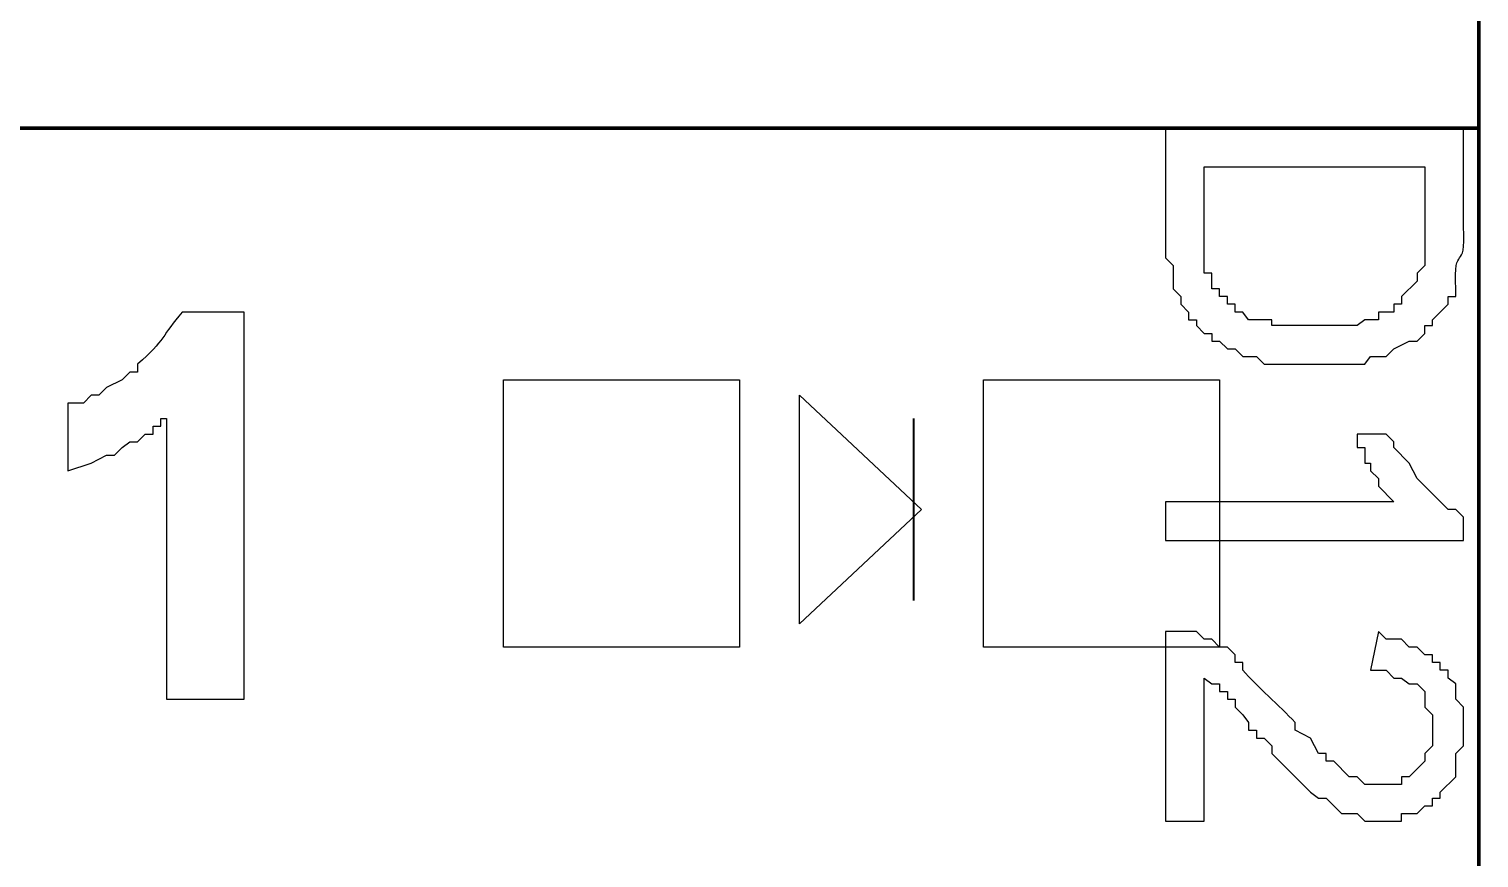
# Model space of a CAD drawing. Header units: millimetres. Extents: x -109 to -14.2, y -107.5 to -24.7.
# Drawn here: x -76.844 to -72.009, y -78.7 to -75.937 of the extents above; entities that cross this region are included whole.
import ezdxf

# ---------------------------------------------------------------- set-up
doc = ezdxf.new("R2010")
doc.units = ezdxf.units.MM
doc.header["$MEASUREMENT"] = 0
doc.layers.add('layer 1', color=7, linetype='Continuous')

msp = doc.modelspace()

# ---------------------------------------------------------------- linework, layer by layer
at = {"layer": 'layer 1', "color": 0, "lineweight": 80}
for points in [[(-72.0095, -91.5042), (-72.0095, -91.5042), (-72.0095, -40.7152), (-72.0095, -40.7152)], [(-80.6507, -76.2675), (-80.6507, -76.2675), (-72.0095, -76.2675), (-72.0095, -76.2675)]]:
    msp.add_open_spline(points, degree=3, dxfattribs=at)
at = {"layer": 'layer 1', "color": 0}
for points, knots in [([(-73.055, -76.2675), (-73.055, -76.2675), (-72.0611, -76.2675), (-72.0611, -76.2675), (-72.0611, -76.2675), (-72.0611, -76.2675), (-72.0611, -76.5966), (-72.0611, -76.5966), (-72.0611, -76.5966), (-72.0521, -76.7566), (-72.096, -76.6431), (-72.0869, -76.8031), (-72.0869, -76.8031), (-72.0869, -76.8031), (-72.0869, -76.8289), (-72.0869, -76.8289), (-72.0869, -76.8289), (-72.0869, -76.8289), (-72.1128, -76.8289), (-72.1128, -76.8289), (-72.1128, -76.8289), (-72.1128, -76.8289), (-72.1128, -76.8547), (-72.1128, -76.8547), (-72.1128, -76.8547), (-72.1128, -76.8547), (-72.1644, -76.9064), (-72.1644, -76.9064), (-72.1644, -76.9064), (-72.1644, -76.9064), (-72.1644, -76.9257), (-72.1644, -76.9257), (-72.1644, -76.9257), (-72.1644, -76.9257), (-72.1902, -76.9257), (-72.1902, -76.9257), (-72.1902, -76.9257), (-72.1902, -76.9257), (-72.1902, -76.9515), (-72.1902, -76.9515), (-72.1902, -76.9515), (-72.1902, -76.9515), (-72.216, -76.9774), (-72.216, -76.9774), (-72.216, -76.9774), (-72.216, -76.9774), (-72.2418, -76.9774), (-72.2418, -76.9774), (-72.2418, -76.9774), (-72.2418, -76.9774), (-72.2935, -77.0032), (-72.2935, -77.0032), (-72.2935, -77.0032), (-72.2935, -77.0032), (-72.3193, -77.029), (-72.3193, -77.029), (-72.3193, -77.029), (-72.3193, -77.029), (-72.3709, -77.029), (-72.3709, -77.029), (-72.3709, -77.029), (-72.3709, -77.029), (-72.3903, -77.0548), (-72.3903, -77.0548), (-72.3903, -77.0548), (-72.3903, -77.0548), (-72.4677, -77.0548), (-72.4677, -77.0548), (-72.4677, -77.0548), (-72.5193, -77.0548), (-72.5709, -77.0548), (-72.6226, -77.0548), (-72.6226, -77.0548), (-72.6226, -77.0548), (-72.7258, -77.0548), (-72.7258, -77.0548), (-72.7258, -77.0548), (-72.7258, -77.0548), (-72.7517, -77.029), (-72.7517, -77.029), (-72.7517, -77.029), (-72.7517, -77.029), (-72.7968, -77.029), (-72.7968, -77.029), (-72.7968, -77.029), (-72.7968, -77.029), (-72.8226, -77.0032), (-72.8226, -77.0032), (-72.8226, -77.0032), (-72.8226, -77.0032), (-72.8485, -77.0032), (-72.8485, -77.0032), (-72.8485, -77.0032), (-72.8485, -77.0032), (-72.8743, -76.9774), (-72.8743, -76.9774), (-72.8743, -76.9774), (-72.8743, -76.9774), (-72.9001, -76.9774), (-72.9001, -76.9774), (-72.9001, -76.9774), (-72.9001, -76.9774), (-72.9001, -76.9515), (-72.9001, -76.9515), (-72.9001, -76.9515), (-72.9001, -76.9515), (-72.9259, -76.9515), (-72.9259, -76.9515), (-72.9259, -76.9515), (-72.9259, -76.9515), (-72.9517, -76.9257), (-72.9517, -76.9257), (-72.9517, -76.9257), (-72.9517, -76.9257), (-72.9517, -76.9064), (-72.9517, -76.9064), (-72.9517, -76.9064), (-72.9517, -76.9064), (-72.9775, -76.9064), (-72.9775, -76.9064), (-72.9775, -76.9064), (-72.9775, -76.9064), (-72.9775, -76.8806), (-72.9775, -76.8806), (-72.9775, -76.8806), (-72.9775, -76.8806), (-73.0033, -76.8547), (-73.0033, -76.8547), (-73.0033, -76.8547), (-73.0033, -76.8547), (-73.0033, -76.8289), (-73.0033, -76.8289), (-73.0033, -76.8289), (-73.0033, -76.8289), (-73.0292, -76.8031), (-73.0292, -76.8031), (-73.0292, -76.8031), (-73.0292, -76.8031), (-73.0292, -76.7257), (-73.0292, -76.7257), (-73.0292, -76.7257), (-73.0292, -76.7257), (-73.055, -76.6998), (-73.055, -76.6998), (-73.055, -76.6998), (-73.055, -76.6998), (-73.055, -76.5966), (-73.055, -76.5966), (-73.055, -76.5966), (-73.055, -76.5966), (-73.055, -76.2675), (-73.055, -76.2675)], [0, 0, 0, 0, 0.025641, 0.025641, 0.025641, 0.025641, 0.051282, 0.051282, 0.051282, 0.051282, 0.076923, 0.076923, 0.076923, 0.076923, 0.102564, 0.102564, 0.102564, 0.102564, 0.128205, 0.128205, 0.128205, 0.128205, 0.153846, 0.153846, 0.153846, 0.153846, 0.179487, 0.179487, 0.179487, 0.179487, 0.205128, 0.205128, 0.205128, 0.205128, 0.230769, 0.230769, 0.230769, 0.230769, 0.25641, 0.25641, 0.25641, 0.25641, 0.282051, 0.282051, 0.282051, 0.282051, 0.307692, 0.307692, 0.307692, 0.307692, 0.333333, 0.333333, 0.333333, 0.333333, 0.358974, 0.358974, 0.358974, 0.358974, 0.384615, 0.384615, 0.384615, 0.384615, 0.410256, 0.410256, 0.410256, 0.410256, 0.435897, 0.435897, 0.435897, 0.435897, 0.461538, 0.461538, 0.461538, 0.461538, 0.487179, 0.487179, 0.487179, 0.487179, 0.512821, 0.512821, 0.512821, 0.512821, 0.538462, 0.538462, 0.538462, 0.538462, 0.564103, 0.564103, 0.564103, 0.564103, 0.589744, 0.589744, 0.589744, 0.589744, 0.615385, 0.615385, 0.615385, 0.615385, 0.641026, 0.641026, 0.641026, 0.641026, 0.666667, 0.666667, 0.666667, 0.666667, 0.692308, 0.692308, 0.692308, 0.692308, 0.717949, 0.717949, 0.717949, 0.717949, 0.74359, 0.74359, 0.74359, 0.74359, 0.769231, 0.769231, 0.769231, 0.769231, 0.794872, 0.794872, 0.794872, 0.794872, 0.820513, 0.820513, 0.820513, 0.820513, 0.846154, 0.846154, 0.846154, 0.846154, 0.871795, 0.871795, 0.871795, 0.871795, 0.897436, 0.897436, 0.897436, 0.897436, 0.923077, 0.923077, 0.923077, 0.923077, 0.948718, 0.948718, 0.948718, 0.948718, 1, 1, 1, 1]), ([(-72.9259, -76.3965), (-72.9259, -76.3965), (-72.9259, -76.5966), (-72.9259, -76.5966), (-72.9259, -76.5966), (-72.9259, -76.6396), (-72.9259, -76.6827), (-72.9259, -76.7257), (-72.9259, -76.7257), (-72.9259, -76.7257), (-72.9259, -76.7515), (-72.9259, -76.7515), (-72.9259, -76.7515), (-72.9259, -76.7515), (-72.9001, -76.7515), (-72.9001, -76.7515), (-72.9001, -76.7515), (-72.9001, -76.7515), (-72.9001, -76.8031), (-72.9001, -76.8031), (-72.9001, -76.8031), (-72.9001, -76.8031), (-72.8743, -76.8031), (-72.8743, -76.8031), (-72.8743, -76.8031), (-72.8743, -76.8031), (-72.8743, -76.8289), (-72.8743, -76.8289), (-72.8743, -76.8289), (-72.8743, -76.8289), (-72.8485, -76.8289), (-72.8485, -76.8289), (-72.8485, -76.8289), (-72.8485, -76.8289), (-72.8485, -76.8547), (-72.8485, -76.8547), (-72.8485, -76.8547), (-72.8485, -76.8547), (-72.8226, -76.8547), (-72.8226, -76.8547), (-72.8226, -76.8547), (-72.8226, -76.8547), (-72.8226, -76.8806), (-72.8226, -76.8806), (-72.8226, -76.8806), (-72.8226, -76.8806), (-72.7968, -76.8806), (-72.7968, -76.8806), (-72.7968, -76.8806), (-72.7968, -76.8806), (-72.7775, -76.9064), (-72.7775, -76.9064), (-72.7775, -76.9064), (-72.7775, -76.9064), (-72.7, -76.9064), (-72.7, -76.9064), (-72.7, -76.9064), (-72.7, -76.9064), (-72.7, -76.9257), (-72.7, -76.9257), (-72.7, -76.9257), (-72.7, -76.9257), (-72.4161, -76.9257), (-72.4161, -76.9257), (-72.4161, -76.9257), (-72.4161, -76.9257), (-72.3903, -76.9064), (-72.3903, -76.9064), (-72.3903, -76.9064), (-72.3903, -76.9064), (-72.3451, -76.9064), (-72.3451, -76.9064), (-72.3451, -76.9064), (-72.3451, -76.9064), (-72.3451, -76.8806), (-72.3451, -76.8806), (-72.3451, -76.8806), (-72.3451, -76.8806), (-72.2935, -76.8806), (-72.2935, -76.8806), (-72.2935, -76.8806), (-72.2935, -76.8806), (-72.2935, -76.8547), (-72.2935, -76.8547), (-72.2935, -76.8547), (-72.2935, -76.8547), (-72.2676, -76.8547), (-72.2676, -76.8547), (-72.2676, -76.8547), (-72.2676, -76.8547), (-72.2676, -76.8289), (-72.2676, -76.8289), (-72.2676, -76.8289), (-72.2676, -76.8289), (-72.216, -76.7773), (-72.216, -76.7773), (-72.216, -76.7773), (-72.216, -76.7773), (-72.216, -76.7515), (-72.216, -76.7515), (-72.216, -76.7515), (-72.216, -76.7515), (-72.1902, -76.7257), (-72.1902, -76.7257), (-72.1902, -76.7257), (-72.1902, -76.7257), (-72.1902, -76.3965), (-72.1902, -76.3965), (-72.1902, -76.3965), (-72.1902, -76.3965), (-72.9259, -76.3965), (-72.9259, -76.3965)], [0, 0, 0, 0, 0.034483, 0.034483, 0.034483, 0.034483, 0.068966, 0.068966, 0.068966, 0.068966, 0.103448, 0.103448, 0.103448, 0.103448, 0.137931, 0.137931, 0.137931, 0.137931, 0.172414, 0.172414, 0.172414, 0.172414, 0.206897, 0.206897, 0.206897, 0.206897, 0.241379, 0.241379, 0.241379, 0.241379, 0.275862, 0.275862, 0.275862, 0.275862, 0.310345, 0.310345, 0.310345, 0.310345, 0.344828, 0.344828, 0.344828, 0.344828, 0.37931, 0.37931, 0.37931, 0.37931, 0.413793, 0.413793, 0.413793, 0.413793, 0.448276, 0.448276, 0.448276, 0.448276, 0.482759, 0.482759, 0.482759, 0.482759, 0.517241, 0.517241, 0.517241, 0.517241, 0.551724, 0.551724, 0.551724, 0.551724, 0.586207, 0.586207, 0.586207, 0.586207, 0.62069, 0.62069, 0.62069, 0.62069, 0.655172, 0.655172, 0.655172, 0.655172, 0.689655, 0.689655, 0.689655, 0.689655, 0.724138, 0.724138, 0.724138, 0.724138, 0.758621, 0.758621, 0.758621, 0.758621, 0.793103, 0.793103, 0.793103, 0.793103, 0.827586, 0.827586, 0.827586, 0.827586, 0.862069, 0.862069, 0.862069, 0.862069, 0.896552, 0.896552, 0.896552, 0.896552, 0.931034, 0.931034, 0.931034, 0.931034, 1, 1, 1, 1]), ([(-76.1268, -78.1712), (-76.1268, -78.1712), (-76.385, -78.1712), (-76.385, -78.1712), (-76.385, -78.1712), (-76.385, -78.1712), (-76.385, -77.2355), (-76.385, -77.2355), (-76.385, -77.2355), (-76.385, -77.2355), (-76.4043, -77.2355), (-76.4043, -77.2355), (-76.4043, -77.2355), (-76.4043, -77.2355), (-76.4043, -77.2613), (-76.4043, -77.2613), (-76.4043, -77.2613), (-76.4043, -77.2613), (-76.4301, -77.2613), (-76.4301, -77.2613), (-76.4301, -77.2613), (-76.4301, -77.2613), (-76.4301, -77.2871), (-76.4301, -77.2871), (-76.4301, -77.2871), (-76.4301, -77.2871), (-76.456, -77.2871), (-76.456, -77.2871), (-76.456, -77.2871), (-76.456, -77.2871), (-76.4818, -77.3129), (-76.4818, -77.3129), (-76.4818, -77.3129), (-76.4818, -77.3129), (-76.5076, -77.3129), (-76.5076, -77.3129), (-76.5076, -77.3129), (-76.5076, -77.3129), (-76.5334, -77.3323), (-76.5334, -77.3323), (-76.5334, -77.3323), (-76.5334, -77.3323), (-76.5592, -77.3581), (-76.5592, -77.3581), (-76.5592, -77.3581), (-76.5592, -77.3581), (-76.585, -77.3581), (-76.585, -77.3581), (-76.585, -77.3581), (-76.585, -77.3581), (-76.6366, -77.3839), (-76.6366, -77.3839), (-76.6366, -77.3839), (-76.6366, -77.3839), (-76.7141, -77.4098), (-76.7141, -77.4098), (-76.7141, -77.4098), (-76.7141, -77.4098), (-76.7141, -77.1839), (-76.7141, -77.1839), (-76.7141, -77.1839), (-76.7141, -77.1839), (-76.6625, -77.1839), (-76.6625, -77.1839), (-76.6625, -77.1839), (-76.6625, -77.1839), (-76.6366, -77.1581), (-76.6366, -77.1581), (-76.6366, -77.1581), (-76.6366, -77.1581), (-76.6108, -77.1581), (-76.6108, -77.1581), (-76.6108, -77.1581), (-76.6108, -77.1581), (-76.585, -77.1322), (-76.585, -77.1322), (-76.585, -77.1322), (-76.585, -77.1322), (-76.5334, -77.1064), (-76.5334, -77.1064), (-76.5334, -77.1064), (-76.5334, -77.1064), (-76.5076, -77.0806), (-76.5076, -77.0806), (-76.5076, -77.0806), (-76.5076, -77.0806), (-76.4818, -77.0806), (-76.4818, -77.0806), (-76.4818, -77.0806), (-76.4818, -77.0806), (-76.4818, -77.0548), (-76.4818, -77.0548), (-76.4818, -77.0548), (-76.3901, -76.9738), (-76.3989, -76.9571), (-76.3333, -76.8806), (-76.3333, -76.8806), (-76.3333, -76.8806), (-76.1268, -76.8806), (-76.1268, -76.8806), (-76.1268, -76.8806), (-76.1268, -76.8806), (-76.1268, -78.1712), (-76.1268, -78.1712)], [0, 0, 0, 0, 0.037037, 0.037037, 0.037037, 0.037037, 0.074074, 0.074074, 0.074074, 0.074074, 0.111111, 0.111111, 0.111111, 0.111111, 0.148148, 0.148148, 0.148148, 0.148148, 0.185185, 0.185185, 0.185185, 0.185185, 0.222222, 0.222222, 0.222222, 0.222222, 0.259259, 0.259259, 0.259259, 0.259259, 0.296296, 0.296296, 0.296296, 0.296296, 0.333333, 0.333333, 0.333333, 0.333333, 0.37037, 0.37037, 0.37037, 0.37037, 0.407407, 0.407407, 0.407407, 0.407407, 0.444444, 0.444444, 0.444444, 0.444444, 0.481481, 0.481481, 0.481481, 0.481481, 0.518519, 0.518519, 0.518519, 0.518519, 0.555556, 0.555556, 0.555556, 0.555556, 0.592593, 0.592593, 0.592593, 0.592593, 0.62963, 0.62963, 0.62963, 0.62963, 0.666667, 0.666667, 0.666667, 0.666667, 0.703704, 0.703704, 0.703704, 0.703704, 0.740741, 0.740741, 0.740741, 0.740741, 0.777778, 0.777778, 0.777778, 0.777778, 0.814815, 0.814815, 0.814815, 0.814815, 0.851852, 0.851852, 0.851852, 0.851852, 0.888889, 0.888889, 0.888889, 0.888889, 0.925926, 0.925926, 0.925926, 0.925926, 1, 1, 1, 1]), ([(-75.262, -77.1064), (-75.262, -77.1064), (-75.262, -77.997), (-75.262, -77.997), (-75.262, -77.997), (-75.262, -77.997), (-74.4747, -77.997), (-74.4747, -77.997), (-74.4747, -77.997), (-74.4747, -77.997), (-74.4747, -77.1064), (-74.4747, -77.1064), (-74.4747, -77.1064), (-74.4747, -77.1064), (-75.262, -77.1064), (-75.262, -77.1064)], [0, 0, 0, 0, 0.2, 0.2, 0.2, 0.2, 0.4, 0.4, 0.4, 0.4, 0.6, 0.6, 0.6, 0.6, 1, 1, 1, 1]), ([(-73.6616, -77.1064), (-73.6616, -77.1064), (-73.6616, -77.997), (-73.6616, -77.997), (-73.6616, -77.997), (-73.6616, -77.997), (-72.8743, -77.997), (-72.8743, -77.997), (-72.8743, -77.997), (-72.8743, -77.997), (-72.8743, -77.1064), (-72.8743, -77.1064), (-72.8743, -77.1064), (-72.8743, -77.1064), (-73.6616, -77.1064), (-73.6616, -77.1064)], [0, 0, 0, 0, 0.2, 0.2, 0.2, 0.2, 0.4, 0.4, 0.4, 0.4, 0.6, 0.6, 0.6, 0.6, 1, 1, 1, 1]), ([(-74.2747, -77.9196), (-74.2747, -77.9196), (-73.8681, -77.5388), (-73.8681, -77.5388), (-73.8681, -77.5388), (-73.8681, -77.5388), (-74.2747, -77.1581), (-74.2747, -77.1581), (-74.2747, -77.1581), (-74.2747, -77.1581), (-74.2747, -77.9196), (-74.2747, -77.9196)], [0, 0, 0, 0, 0.25, 0.25, 0.25, 0.25, 0.5, 0.5, 0.5, 0.5, 1, 1, 1, 1]), ([(-73.055, -77.6421), (-73.055, -77.6421), (-73.055, -77.513), (-73.055, -77.513), (-73.055, -77.513), (-73.055, -77.513), (-72.2935, -77.513), (-72.2935, -77.513), (-72.2935, -77.513), (-72.2935, -77.513), (-72.3451, -77.4614), (-72.3451, -77.4614), (-72.3451, -77.4614), (-72.3451, -77.4614), (-72.3451, -77.4355), (-72.3451, -77.4355), (-72.3451, -77.4355), (-72.3451, -77.4355), (-72.3709, -77.4098), (-72.3709, -77.4098), (-72.3709, -77.4098), (-72.3709, -77.4098), (-72.3709, -77.3839), (-72.3709, -77.3839), (-72.3709, -77.3839), (-72.3709, -77.3839), (-72.3903, -77.3839), (-72.3903, -77.3839), (-72.3903, -77.3839), (-72.3903, -77.3839), (-72.3903, -77.3323), (-72.3903, -77.3323), (-72.3903, -77.3323), (-72.3903, -77.3323), (-72.4161, -77.3323), (-72.4161, -77.3323), (-72.4161, -77.3323), (-72.4161, -77.3323), (-72.4161, -77.2871), (-72.4161, -77.2871), (-72.4161, -77.2871), (-72.4161, -77.2871), (-72.3193, -77.2871), (-72.3193, -77.2871), (-72.3193, -77.2871), (-72.3193, -77.2871), (-72.2935, -77.3129), (-72.2935, -77.3129), (-72.2935, -77.3129), (-72.2935, -77.3129), (-72.2935, -77.3323), (-72.2935, -77.3323), (-72.2935, -77.3323), (-72.2935, -77.3323), (-72.2418, -77.3839), (-72.2418, -77.3839), (-72.2418, -77.3839), (-72.2418, -77.3839), (-72.216, -77.4355), (-72.216, -77.4355), (-72.216, -77.4355), (-72.216, -77.4355), (-72.1128, -77.5388), (-72.1128, -77.5388), (-72.1128, -77.5388), (-72.1128, -77.5388), (-72.0869, -77.5388), (-72.0869, -77.5388), (-72.0869, -77.5388), (-72.0869, -77.5388), (-72.0611, -77.5646), (-72.0611, -77.5646), (-72.0611, -77.5646), (-72.0611, -77.5646), (-72.0611, -77.6421), (-72.0611, -77.6421), (-72.0611, -77.6421), (-72.0611, -77.6421), (-73.055, -77.6421), (-73.055, -77.6421)], [0, 0, 0, 0, 0.047619, 0.047619, 0.047619, 0.047619, 0.095238, 0.095238, 0.095238, 0.095238, 0.142857, 0.142857, 0.142857, 0.142857, 0.190476, 0.190476, 0.190476, 0.190476, 0.238095, 0.238095, 0.238095, 0.238095, 0.285714, 0.285714, 0.285714, 0.285714, 0.333333, 0.333333, 0.333333, 0.333333, 0.380952, 0.380952, 0.380952, 0.380952, 0.428571, 0.428571, 0.428571, 0.428571, 0.47619, 0.47619, 0.47619, 0.47619, 0.52381, 0.52381, 0.52381, 0.52381, 0.571429, 0.571429, 0.571429, 0.571429, 0.619048, 0.619048, 0.619048, 0.619048, 0.666667, 0.666667, 0.666667, 0.666667, 0.714286, 0.714286, 0.714286, 0.714286, 0.761905, 0.761905, 0.761905, 0.761905, 0.809524, 0.809524, 0.809524, 0.809524, 0.857143, 0.857143, 0.857143, 0.857143, 0.904762, 0.904762, 0.904762, 0.904762, 1, 1, 1, 1]), ([(-72.9259, -78.5778), (-72.9259, -78.5778), (-73.055, -78.5778), (-73.055, -78.5778), (-73.055, -78.5778), (-73.055, -78.5778), (-73.055, -77.9454), (-73.055, -77.9454), (-73.055, -77.9454), (-73.055, -77.9454), (-72.9517, -77.9454), (-72.9517, -77.9454), (-72.9517, -77.9454), (-72.9517, -77.9454), (-72.9259, -77.9712), (-72.9259, -77.9712), (-72.9259, -77.9712), (-72.9259, -77.9712), (-72.9001, -77.9712), (-72.9001, -77.9712), (-72.9001, -77.9712), (-72.9001, -77.9712), (-72.8743, -77.997), (-72.8743, -77.997), (-72.8743, -77.997), (-72.8743, -77.997), (-72.8485, -77.997), (-72.8485, -77.997), (-72.8485, -77.997), (-72.8485, -77.997), (-72.8226, -78.0228), (-72.8226, -78.0228), (-72.8226, -78.0228), (-72.8226, -78.0228), (-72.8226, -78.0486), (-72.8226, -78.0486), (-72.8226, -78.0486), (-72.8226, -78.0486), (-72.7968, -78.0486), (-72.7968, -78.0486), (-72.7968, -78.0486), (-72.7968, -78.0486), (-72.7968, -78.0744), (-72.7968, -78.0744), (-72.7968, -78.0744), (-72.7493, -78.1286), (-72.6746, -78.1921), (-72.6226, -78.2487), (-72.6226, -78.2487), (-72.6226, -78.2487), (-72.6226, -78.2745), (-72.6226, -78.2745), (-72.6226, -78.2745), (-72.6226, -78.2745), (-72.5709, -78.3003), (-72.5709, -78.3003), (-72.5709, -78.3003), (-72.5709, -78.3003), (-72.5451, -78.3519), (-72.5451, -78.3519), (-72.5451, -78.3519), (-72.5451, -78.3519), (-72.5193, -78.3519), (-72.5193, -78.3519), (-72.5193, -78.3519), (-72.5193, -78.3519), (-72.5193, -78.3778), (-72.5193, -78.3778), (-72.5193, -78.3778), (-72.5193, -78.3778), (-72.4935, -78.3778), (-72.4935, -78.3778), (-72.4935, -78.3778), (-72.4935, -78.3778), (-72.4419, -78.4294), (-72.4419, -78.4294), (-72.4419, -78.4294), (-72.4419, -78.4294), (-72.4161, -78.4294), (-72.4161, -78.4294), (-72.4161, -78.4294), (-72.4161, -78.4294), (-72.3903, -78.4552), (-72.3903, -78.4552), (-72.3903, -78.4552), (-72.3903, -78.4552), (-72.2676, -78.4552), (-72.2676, -78.4552), (-72.2676, -78.4552), (-72.2676, -78.4552), (-72.2676, -78.4294), (-72.2676, -78.4294), (-72.2676, -78.4294), (-72.2676, -78.4294), (-72.2418, -78.4294), (-72.2418, -78.4294), (-72.2418, -78.4294), (-72.2418, -78.4294), (-72.1902, -78.3778), (-72.1902, -78.3778), (-72.1902, -78.3778), (-72.1902, -78.3778), (-72.1902, -78.3519), (-72.1902, -78.3519), (-72.1902, -78.3519), (-72.1902, -78.3519), (-72.1644, -78.3261), (-72.1644, -78.3261), (-72.1644, -78.3261), (-72.1644, -78.3261), (-72.1644, -78.2229), (-72.1644, -78.2229), (-72.1644, -78.2229), (-72.1644, -78.2229), (-72.1902, -78.1971), (-72.1902, -78.1971), (-72.1902, -78.1971), (-72.1902, -78.1971), (-72.1902, -78.1454), (-72.1902, -78.1454), (-72.1902, -78.1454), (-72.1902, -78.1454), (-72.216, -78.1196), (-72.216, -78.1196), (-72.216, -78.1196), (-72.216, -78.1196), (-72.2418, -78.1196), (-72.2418, -78.1196), (-72.2418, -78.1196), (-72.2418, -78.1196), (-72.2676, -78.1003), (-72.2676, -78.1003), (-72.2676, -78.1003), (-72.2676, -78.1003), (-72.2935, -78.1003), (-72.2935, -78.1003), (-72.2935, -78.1003), (-72.2935, -78.1003), (-72.3193, -78.0744), (-72.3193, -78.0744), (-72.3193, -78.0744), (-72.3193, -78.0744), (-72.3709, -78.0744), (-72.3709, -78.0744), (-72.3709, -78.0744), (-72.3709, -78.0744), (-72.3451, -77.9454), (-72.3451, -77.9454), (-72.3451, -77.9454), (-72.3451, -77.9454), (-72.3193, -77.9712), (-72.3193, -77.9712), (-72.3193, -77.9712), (-72.3193, -77.9712), (-72.2676, -77.9712), (-72.2676, -77.9712), (-72.2676, -77.9712), (-72.2676, -77.9712), (-72.2418, -77.997), (-72.2418, -77.997), (-72.2418, -77.997), (-72.2418, -77.997), (-72.216, -77.997), (-72.216, -77.997), (-72.216, -77.997), (-72.216, -77.997), (-72.1902, -78.0228), (-72.1902, -78.0228), (-72.1902, -78.0228), (-72.1902, -78.0228), (-72.1644, -78.0228), (-72.1644, -78.0228), (-72.1644, -78.0228), (-72.1644, -78.0228), (-72.1644, -78.0486), (-72.1644, -78.0486), (-72.1644, -78.0486), (-72.1644, -78.0486), (-72.1386, -78.0486), (-72.1386, -78.0486), (-72.1386, -78.0486), (-72.1386, -78.0486), (-72.1386, -78.0744), (-72.1386, -78.0744), (-72.1386, -78.0744), (-72.1386, -78.0744), (-72.1128, -78.0744), (-72.1128, -78.0744), (-72.1128, -78.0744), (-72.1128, -78.0744), (-72.1128, -78.1003), (-72.1128, -78.1003), (-72.1128, -78.1003), (-72.1128, -78.1003), (-72.0869, -78.1196), (-72.0869, -78.1196), (-72.0869, -78.1196), (-72.0869, -78.1196), (-72.0869, -78.1712), (-72.0869, -78.1712), (-72.0869, -78.1712), (-72.0869, -78.1712), (-72.0611, -78.1971), (-72.0611, -78.1971), (-72.0611, -78.1971), (-72.0611, -78.1971), (-72.0611, -78.3261), (-72.0611, -78.3261), (-72.0611, -78.3261), (-72.0611, -78.3261), (-72.0869, -78.3519), (-72.0869, -78.3519), (-72.0869, -78.3519), (-72.0869, -78.3519), (-72.0869, -78.4294), (-72.0869, -78.4294), (-72.0869, -78.4294), (-72.0869, -78.4294), (-72.1386, -78.481), (-72.1386, -78.481), (-72.1386, -78.481), (-72.1386, -78.481), (-72.1386, -78.5004), (-72.1386, -78.5004), (-72.1386, -78.5004), (-72.1386, -78.5004), (-72.1644, -78.5004), (-72.1644, -78.5004), (-72.1644, -78.5004), (-72.1644, -78.5004), (-72.1644, -78.5262), (-72.1644, -78.5262), (-72.1644, -78.5262), (-72.1644, -78.5262), (-72.1902, -78.5262), (-72.1902, -78.5262), (-72.1902, -78.5262), (-72.1902, -78.5262), (-72.216, -78.552), (-72.216, -78.552), (-72.216, -78.552), (-72.216, -78.552), (-72.2676, -78.552), (-72.2676, -78.552), (-72.2676, -78.552), (-72.2676, -78.552), (-72.2676, -78.5778), (-72.2676, -78.5778), (-72.2676, -78.5778), (-72.2676, -78.5778), (-72.3903, -78.5778), (-72.3903, -78.5778), (-72.3903, -78.5778), (-72.3903, -78.5778), (-72.4161, -78.552), (-72.4161, -78.552), (-72.4161, -78.552), (-72.4161, -78.552), (-72.4677, -78.552), (-72.4677, -78.552), (-72.4677, -78.552), (-72.4677, -78.552), (-72.5193, -78.5004), (-72.5193, -78.5004), (-72.5193, -78.5004), (-72.5193, -78.5004), (-72.5451, -78.5004), (-72.5451, -78.5004), (-72.5451, -78.5004), (-72.5451, -78.5004), (-72.5709, -78.481), (-72.5709, -78.481), (-72.5709, -78.481), (-72.5709, -78.481), (-72.7, -78.3519), (-72.7, -78.3519), (-72.7, -78.3519), (-72.7, -78.3519), (-72.7, -78.3261), (-72.7, -78.3261), (-72.7, -78.3261), (-72.7, -78.3261), (-72.7258, -78.3003), (-72.7258, -78.3003), (-72.7258, -78.3003), (-72.7258, -78.3003), (-72.7517, -78.3003), (-72.7517, -78.3003), (-72.7517, -78.3003), (-72.7517, -78.3003), (-72.7517, -78.2745), (-72.7517, -78.2745), (-72.7517, -78.2745), (-72.7517, -78.2745), (-72.7775, -78.2745), (-72.7775, -78.2745), (-72.7775, -78.2745), (-72.7775, -78.2745), (-72.7775, -78.2487), (-72.7775, -78.2487), (-72.7775, -78.2487), (-72.7775, -78.2487), (-72.7968, -78.2229), (-72.7968, -78.2229), (-72.7968, -78.2229), (-72.7968, -78.2229), (-72.8226, -78.1971), (-72.8226, -78.1971), (-72.8226, -78.1971), (-72.8226, -78.1971), (-72.8226, -78.1712), (-72.8226, -78.1712), (-72.8226, -78.1712), (-72.8226, -78.1712), (-72.8485, -78.1712), (-72.8485, -78.1712), (-72.8485, -78.1712), (-72.8485, -78.1712), (-72.8485, -78.1454), (-72.8485, -78.1454), (-72.8485, -78.1454), (-72.8485, -78.1454), (-72.8743, -78.1454), (-72.8743, -78.1454), (-72.8743, -78.1454), (-72.8743, -78.1454), (-72.8743, -78.1196), (-72.8743, -78.1196), (-72.8743, -78.1196), (-72.8743, -78.1196), (-72.9001, -78.1196), (-72.9001, -78.1196), (-72.9001, -78.1196), (-72.9001, -78.1196), (-72.9259, -78.1003), (-72.9259, -78.1003), (-72.9259, -78.1003), (-72.9259, -78.1003), (-72.9259, -78.5778), (-72.9259, -78.5778)], [0, 0, 0, 0, 0.011628, 0.011628, 0.011628, 0.011628, 0.023256, 0.023256, 0.023256, 0.023256, 0.034884, 0.034884, 0.034884, 0.034884, 0.046512, 0.046512, 0.046512, 0.046512, 0.05814, 0.05814, 0.05814, 0.05814, 0.069767, 0.069767, 0.069767, 0.069767, 0.081395, 0.081395, 0.081395, 0.081395, 0.093023, 0.093023, 0.093023, 0.093023, 0.104651, 0.104651, 0.104651, 0.104651, 0.116279, 0.116279, 0.116279, 0.116279, 0.127907, 0.127907, 0.127907, 0.127907, 0.139535, 0.139535, 0.139535, 0.139535, 0.151163, 0.151163, 0.151163, 0.151163, 0.162791, 0.162791, 0.162791, 0.162791, 0.174419, 0.174419, 0.174419, 0.174419, 0.186047, 0.186047, 0.186047, 0.186047, 0.197674, 0.197674, 0.197674, 0.197674, 0.209302, 0.209302, 0.209302, 0.209302, 0.22093, 0.22093, 0.22093, 0.22093, 0.232558, 0.232558, 0.232558, 0.232558, 0.244186, 0.244186, 0.244186, 0.244186, 0.255814, 0.255814, 0.255814, 0.255814, 0.267442, 0.267442, 0.267442, 0.267442, 0.27907, 0.27907, 0.27907, 0.27907, 0.290698, 0.290698, 0.290698, 0.290698, 0.302326, 0.302326, 0.302326, 0.302326, 0.313953, 0.313953, 0.313953, 0.313953, 0.325581, 0.325581, 0.325581, 0.325581, 0.337209, 0.337209, 0.337209, 0.337209, 0.348837, 0.348837, 0.348837, 0.348837, 0.360465, 0.360465, 0.360465, 0.360465, 0.372093, 0.372093, 0.372093, 0.372093, 0.383721, 0.383721, 0.383721, 0.383721, 0.395349, 0.395349, 0.395349, 0.395349, 0.406977, 0.406977, 0.406977, 0.406977, 0.418605, 0.418605, 0.418605, 0.418605, 0.430233, 0.430233, 0.430233, 0.430233, 0.44186, 0.44186, 0.44186, 0.44186, 0.453488, 0.453488, 0.453488, 0.453488, 0.465116, 0.465116, 0.465116, 0.465116, 0.476744, 0.476744, 0.476744, 0.476744, 0.488372, 0.488372, 0.488372, 0.488372, 0.5, 0.5, 0.5, 0.5, 0.511628, 0.511628, 0.511628, 0.511628, 0.523256, 0.523256, 0.523256, 0.523256, 0.534884, 0.534884, 0.534884, 0.534884, 0.546512, 0.546512, 0.546512, 0.546512, 0.55814, 0.55814, 0.55814, 0.55814, 0.569767, 0.569767, 0.569767, 0.569767, 0.581395, 0.581395, 0.581395, 0.581395, 0.593023, 0.593023, 0.593023, 0.593023, 0.604651, 0.604651, 0.604651, 0.604651, 0.616279, 0.616279, 0.616279, 0.616279, 0.627907, 0.627907, 0.627907, 0.627907, 0.639535, 0.639535, 0.639535, 0.639535, 0.651163, 0.651163, 0.651163, 0.651163, 0.662791, 0.662791, 0.662791, 0.662791, 0.674419, 0.674419, 0.674419, 0.674419, 0.686047, 0.686047, 0.686047, 0.686047, 0.697674, 0.697674, 0.697674, 0.697674, 0.709302, 0.709302, 0.709302, 0.709302, 0.72093, 0.72093, 0.72093, 0.72093, 0.732558, 0.732558, 0.732558, 0.732558, 0.744186, 0.744186, 0.744186, 0.744186, 0.755814, 0.755814, 0.755814, 0.755814, 0.767442, 0.767442, 0.767442, 0.767442, 0.77907, 0.77907, 0.77907, 0.77907, 0.790698, 0.790698, 0.790698, 0.790698, 0.802326, 0.802326, 0.802326, 0.802326, 0.813953, 0.813953, 0.813953, 0.813953, 0.825581, 0.825581, 0.825581, 0.825581, 0.837209, 0.837209, 0.837209, 0.837209, 0.848837, 0.848837, 0.848837, 0.848837, 0.860465, 0.860465, 0.860465, 0.860465, 0.872093, 0.872093, 0.872093, 0.872093, 0.883721, 0.883721, 0.883721, 0.883721, 0.895349, 0.895349, 0.895349, 0.895349, 0.906977, 0.906977, 0.906977, 0.906977, 0.918605, 0.918605, 0.918605, 0.918605, 0.930233, 0.930233, 0.930233, 0.930233, 0.94186, 0.94186, 0.94186, 0.94186, 0.953488, 0.953488, 0.953488, 0.953488, 0.965116, 0.965116, 0.965116, 0.965116, 0.976744, 0.976744, 0.976744, 0.976744, 1, 1, 1, 1])]:
    msp.add_open_spline(points, degree=3, knots=knots, dxfattribs=at)
at = {"layer": 'layer 1', "color": 0, "lineweight": 40}
msp.add_open_spline([(-73.8939, -77.8421), (-73.8939, -77.8421), (-73.8939, -77.2355), (-73.8939, -77.2355)], degree=3, dxfattribs=at)

doc.saveas('drawing.dxf')
